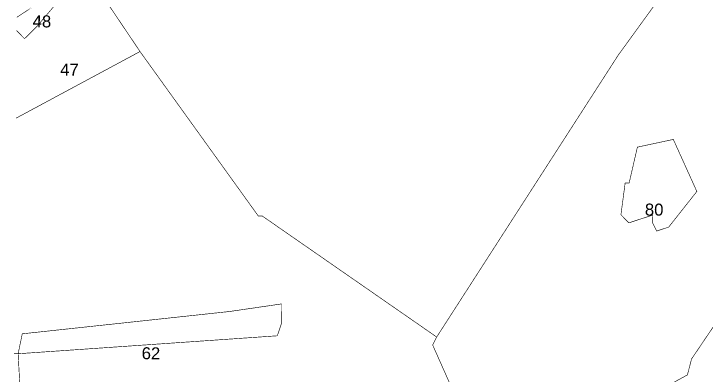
# Model space of a CAD drawing. Header units: metres. Extents: x 326467 to 340077, y 1811030 to 1824953.
# Drawn here: x 326497 to 327199, y 1813822 to 1814188 of the extents above; entities that cross this region are included whole.
import ezdxf

# ---------------------------------------------------------------- set-up
doc = ezdxf.new("R2010")
doc.units = ezdxf.units.M
doc.header["$MEASUREMENT"] = 0
doc.layers.add('SURVEY NO.', color=7, linetype='Continuous')
doc.layers.add('SURVEY PLOT BOUNDARY', color=35, linetype='Continuous')
doc.styles.add('PDF Arial', font='arial.ttf')

# ---------------------------------------------------------------- blocks, each defined once
blk = doc.blocks.new('16')
at = {"layer": 'SURVEY PLOT BOUNDARY', "lineweight": 18, "const_width": 0.606}
for points in [[(327150.97, 1814202.51), (327110.11, 1814146.22), (326925.98, 1813860.56), (326749.05, 1813983.23), (326745.01, 1813983.26), (326625.02, 1814149.96), (326573.06, 1814227.18)], [(326516.21, 1814195.28), (326504.02, 1814187.28), (326499.96, 1814184.62), (326504.02, 1814187.28), (326516.21, 1814195.28)], [(326560.9, 1814223.23), (326520.1, 1814175.03), (326507.88, 1814162.99), (326499.86, 1814171.14), (326507.88, 1814162.99), (326520.1, 1814175.03), (326560.9, 1814223.23)], [(326573.06, 1814227.18), (326625.02, 1814149.96), (326499.17, 1814082.35), (326625.02, 1814149.96), (326745.01, 1813983.26), (326749.05, 1813983.23), (326925.98, 1813860.56), (326921.88, 1813852.51), (326981.49, 1813718.62)], [(326508.46, 1813714.18), (326501.37, 1813843.62), (326764.29, 1813861.81), (326768.42, 1813873.91), (326768.58, 1813894.12), (326715.96, 1813886.44), (326505.57, 1813863.81), (326501.37, 1813843.62), (326497.33, 1813843.65), (326501.37, 1813843.62), (326508.46, 1813714.18)], [(327516.16, 1814377.59), (327352.65, 1814144.34), (327307.1, 1814003.18), (327241.79, 1813922.82), (327184.54, 1813838.35), (327180.38, 1813822.21), (326985.5, 1813714.54), (326981.49, 1813718.62), (326921.88, 1813852.51), (326925.98, 1813860.56), (327110.11, 1814146.22), (327150.97, 1814202.51)]]:
    blk.add_lwpolyline(points, dxfattribs=at)
for points in [[(327166.05, 1814060.87), (327189.9, 1814008.13), (327161.32, 1813971.96), (327149.16, 1813968.01), (327145.18, 1813976.13), (327145.24, 1813984.21), (327120.92, 1813976.31), (327112.9, 1813984.46), (327117.19, 1814016.78), (327121.24, 1814016.74), (327129.6, 1814053.07)], [(327129.6, 1814053.07), (327121.24, 1814016.74), (327117.19, 1814016.78), (327112.9, 1813984.46), (327120.92, 1813976.31), (327145.24, 1813984.21), (327145.18, 1813976.13), (327149.16, 1813968.01), (327161.32, 1813971.96), (327189.9, 1814008.13), (327166.05, 1814060.87)], [(327269.37, 1813829.61), (327304.54, 1813671.65), (327304.51, 1813667.6), (327292.28, 1813655.57), (327276.12, 1813655.69), (327256.06, 1813676.07), (327243.99, 1813684.25), (327158.79, 1813644.47), (327129.84, 1813559.78), (327097.53, 1813564.08), (327092.9, 1813487.29), (327035.96, 1813443.25), (326773.04, 1813425.06), (326769, 1813425.09), (326773.08, 1813429.11), (326866.77, 1813521.38), (326980.52, 1813593.28), (326985.5, 1813714.54), (327180.38, 1813822.21), (327184.54, 1813838.35), (327241.79, 1813922.82)], [(326764.29, 1813861.81), (326501.37, 1813843.62), (326505.57, 1813863.81), (326715.96, 1813886.44), (326768.58, 1813894.12), (326768.42, 1813873.91)]]:
    blk.add_lwpolyline(points, close=True, dxfattribs=at)
at = {"layer": 'SURVEY NO.', "char_height": 12.129, "attachment_point": 7, "rotation": 359.55787, "style": 'PDF Arial'}
for s, insert in [('48', (326516.05, 1814174.37)), ('47', (326543.97, 1814125.63)), ('80', (327137.15, 1813983.58)), ('62', (326626.65, 1813837.92))]:
    blk.add_mtext(s, dxfattribs=dict(at, insert=insert))

msp = doc.modelspace()

# ---------------------------------------------------------------- block references
msp.add_blockref('16', (0, 0))

doc.saveas('drawing.dxf')
